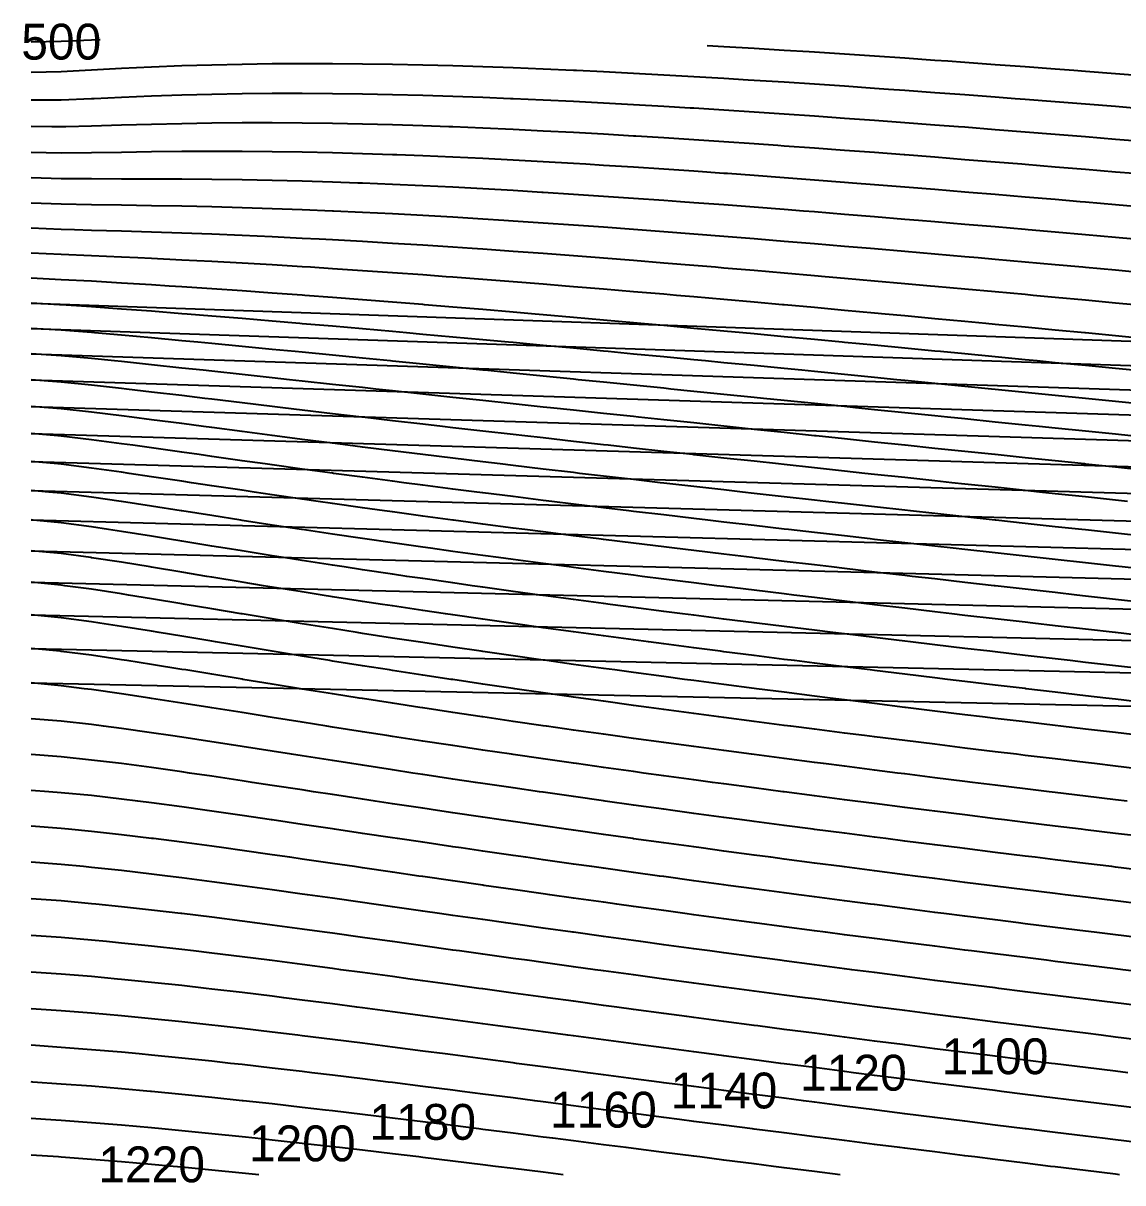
# Model space of a CAD drawing. Header units: metres. Extents: x 3386 to 5486, y 31 to 113.
# Drawn here: x 3386 to 3462.7, y 32.2 to 113 of the extents above; entities that cross this region are included whole.
import ezdxf
from ezdxf.enums import TextEntityAlignment as Align

# ---------------------------------------------------------------- set-up
doc = ezdxf.new("R2010")
doc.units = ezdxf.units.M
for name, color, linetype in [('Vs_1000', 7, 'Continuous'), ('Vs_1020', 7, 'Continuous'), ('Vs_1040', 7, 'Continuous'), ('Vs_1060', 7, 'Continuous'), ('Vs_1080', 7, 'Continuous'), ('Vs_1100', 7, 'Continuous'), ('Vs_1120', 7, 'Continuous'), ('Vs_1140', 7, 'Continuous'), ('Vs_1160', 7, 'Continuous'), ('Vs_1180', 7, 'Continuous'), ('Vs_1200', 7, 'Continuous'), ('Vs_1220', 7, 'Continuous'), ('Vs_500', 7, 'Continuous'), ('Vs_520', 7, 'Continuous'), ('Vs_540', 7, 'Continuous'), ('Vs_560', 7, 'Continuous'), ('Vs_580', 7, 'Continuous'), ('Vs_600', 7, 'Continuous'), ('Vs_620', 7, 'Continuous'), ('Vs_640', 7, 'Continuous'), ('Vs_660', 7, 'Continuous'), ('Vs_680', 7, 'Continuous'), ('Vs_700', 7, 'Continuous'), ('Vs_720', 7, 'Continuous'), ('Vs_740', 7, 'Continuous'), ('Vs_760', 7, 'Continuous'), ('Vs_780', 7, 'Continuous'), ('Vs_800', 7, 'Continuous'), ('Vs_820', 7, 'Continuous'), ('Vs_840', 7, 'Continuous'), ('Vs_860', 7, 'Continuous'), ('Vs_880', 7, 'Continuous'), ('Vs_900', 7, 'Continuous'), ('Vs_920', 7, 'Continuous'), ('Vs_940', 7, 'Continuous'), ('Vs_960', 7, 'Continuous'), ('Vs_980', 7, 'Continuous')]:
    doc.layers.add(name, color=color, linetype=linetype)

msp = doc.modelspace()

# ---------------------------------------------------------------- linework, layer by layer
at = {"layer": 'Vs_1000'}
msp.add_lwpolyline([(3464.081, 51.598), (3462.24, 51.821), (3460.139, 52.077), (3458.719, 52.251), (3458.037, 52.335), (3455.936, 52.594), (3453.835, 52.855), (3453.443, 52.905), (3451.734, 53.118), (3449.633, 53.383), (3448.262, 53.558), (3447.532, 53.65), (3445.431, 53.92), (3443.33, 54.191), (3443.176, 54.211), (3441.229, 54.465), (3439.128, 54.741), (3438.199, 54.864), (3437.026, 55.02), (3434.925, 55.301), (3433.327, 55.518), (3432.824, 55.586), (3430.723, 55.873), (3428.622, 56.163), (3428.567, 56.171), (3426.521, 56.456), (3424.42, 56.753), (3423.921, 56.824), (3422.319, 57.053), (3420.218, 57.356), (3419.384, 57.477), (3418.117, 57.662), (3416.015, 57.972), (3414.948, 58.131), (3413.914, 58.284), (3411.813, 58.6), (3410.597, 58.784), (3409.712, 58.918), (3407.611, 59.238), (3406.305, 59.437), (3405.51, 59.559), (3403.409, 59.88), (3402.02, 60.09), (3401.308, 60.199), (3399.207, 60.514), (3397.64, 60.744), (3397.106, 60.822), (3395.004, 61.119), (3392.912, 61.397), (3392.903, 61.398), (3390.802, 61.651), (3388.701, 61.866), (3386.6, 62.028)], dxfattribs=at)
at = {"layer": 'Vs_1020'}
msp.add_lwpolyline([(3464.341, 49.201), (3462.24, 49.456), (3460.753, 49.638), (3460.139, 49.713), (3458.037, 49.972), (3455.936, 50.232), (3455.462, 50.291), (3453.835, 50.494), (3451.734, 50.758), (3450.258, 50.945), (3449.633, 51.024), (3447.532, 51.291), (3445.431, 51.561), (3445.148, 51.598), (3443.33, 51.833), (3441.229, 52.107), (3440.137, 52.251), (3439.128, 52.384), (3437.026, 52.663), (3435.225, 52.905), (3434.925, 52.945), (3432.824, 53.229), (3430.723, 53.516), (3430.417, 53.558), (3428.622, 53.805), (3426.521, 54.098), (3425.714, 54.211), (3424.42, 54.393), (3422.319, 54.691), (3421.109, 54.864), (3420.218, 54.992), (3418.117, 55.296), (3416.595, 55.518), (3416.015, 55.602), (3413.914, 55.911), (3412.156, 56.171), (3411.813, 56.222), (3409.712, 56.534), (3407.765, 56.824), (3407.611, 56.847), (3405.51, 57.16), (3403.409, 57.472), (3403.373, 57.477), (3401.308, 57.781), (3399.207, 58.085), (3398.877, 58.131), (3397.106, 58.38), (3395.004, 58.663), (3394.041, 58.784), (3392.903, 58.928), (3390.802, 59.167), (3388.701, 59.372), (3387.83, 59.437), (3386.6, 59.53)], dxfattribs=at)
at = {"layer": 'Vs_1040'}
msp.add_lwpolyline([(3464.341, 46.83), (3462.74, 47.025), (3462.24, 47.086), (3460.139, 47.344), (3458.037, 47.603), (3457.43, 47.678), (3455.936, 47.864), (3453.835, 48.126), (3452.202, 48.332), (3451.734, 48.391), (3449.633, 48.657), (3447.532, 48.925), (3447.063, 48.985), (3445.431, 49.195), (3443.33, 49.467), (3442.017, 49.638), (3441.229, 49.741), (3439.128, 50.017), (3437.062, 50.291), (3437.026, 50.296), (3434.925, 50.577), (3432.824, 50.861), (3432.206, 50.945), (3430.723, 51.146), (3428.622, 51.435), (3427.443, 51.598), (3426.521, 51.726), (3424.42, 52.019), (3422.77, 52.251), (3422.319, 52.315), (3420.218, 52.613), (3418.177, 52.905), (3418.117, 52.913), (3416.015, 53.215), (3413.914, 53.519), (3413.649, 53.558), (3411.813, 53.824), (3409.712, 54.13), (3409.156, 54.211), (3407.611, 54.436), (3405.51, 54.741), (3404.649, 54.864), (3403.409, 55.043), (3401.308, 55.341), (3400.036, 55.518), (3399.207, 55.633), (3397.106, 55.916), (3395.126, 56.171), (3395.004, 56.187), (3392.903, 56.44), (3390.802, 56.671), (3389.208, 56.824), (3388.701, 56.873), (3386.6, 57.033)], dxfattribs=at)
at = {"layer": 'Vs_1060'}
msp.add_lwpolyline([(3464.341, 44.454), (3462.24, 44.71), (3460.139, 44.968), (3459.353, 45.065), (3458.037, 45.228), (3455.936, 45.489), (3454.099, 45.719), (3453.835, 45.752), (3451.734, 46.016), (3449.633, 46.282), (3448.93, 46.372), (3447.532, 46.55), (3445.431, 46.82), (3443.846, 47.025), (3443.33, 47.092), (3441.229, 47.366), (3439.128, 47.642), (3438.849, 47.678), (3437.026, 47.919), (3434.925, 48.199), (3433.941, 48.332), (3432.824, 48.482), (3430.723, 48.766), (3429.118, 48.985), (3428.622, 49.053), (3426.521, 49.341), (3424.42, 49.632), (3424.376, 49.638), (3422.319, 49.925), (3420.218, 50.219), (3419.705, 50.291), (3418.117, 50.515), (3416.015, 50.813), (3415.087, 50.945), (3413.914, 51.111), (3411.813, 51.41), (3410.493, 51.598), (3409.712, 51.709), (3407.611, 52.007), (3405.876, 52.251), (3405.51, 52.303), (3403.409, 52.595), (3401.308, 52.883), (3401.144, 52.905), (3399.207, 53.163), (3397.106, 53.434), (3396.1, 53.558), (3395.004, 53.693), (3392.903, 53.936), (3390.802, 54.159), (3390.253, 54.211), (3388.701, 54.358), (3386.6, 54.524)], dxfattribs=at)
at = {"layer": 'Vs_1080'}
msp.add_lwpolyline([(3464.341, 42.072), (3462.24, 42.329), (3461.236, 42.452), (3460.139, 42.587), (3458.037, 42.847), (3455.955, 43.106), (3455.936, 43.108), (3453.835, 43.37), (3451.734, 43.635), (3450.754, 43.759), (3449.633, 43.901), (3447.532, 44.168), (3445.63, 44.412), (3445.431, 44.438), (3443.33, 44.709), (3441.229, 44.982), (3440.59, 45.065), (3439.128, 45.257), (3437.026, 45.533), (3435.63, 45.719), (3434.925, 45.812), (3432.824, 46.092), (3430.746, 46.372), (3430.723, 46.375), (3428.622, 46.659), (3426.521, 46.945), (3425.937, 47.025), (3424.42, 47.233), (3422.319, 47.522), (3421.187, 47.678), (3420.218, 47.813), (3418.117, 48.104), (3416.48, 48.332), (3416.015, 48.396), (3413.914, 48.689), (3411.813, 48.981), (3411.788, 48.985), (3409.712, 49.273), (3407.611, 49.562), (3407.055, 49.638), (3405.51, 49.849), (3403.409, 50.132), (3402.195, 50.291), (3401.308, 50.409), (3399.207, 50.678), (3397.106, 50.937), (3397.043, 50.945), (3395.004, 51.184), (3392.903, 51.416), (3391.107, 51.598), (3390.802, 51.629), (3388.701, 51.819), (3386.6, 51.977)], dxfattribs=at)
at = {"layer": 'Vs_1100'}
msp.add_lwpolyline([(3463.084, 39.839), (3462.24, 39.942), (3460.139, 40.2), (3458.037, 40.46), (3457.774, 40.492), (3455.936, 40.721), (3453.835, 40.983), (3452.539, 41.146), (3451.734, 41.247), (3449.633, 41.512), (3447.532, 41.779), (3447.376, 41.799), (3445.431, 42.048), (3443.33, 42.318), (3442.29, 42.452), (3441.229, 42.59), (3439.128, 42.863), (3437.277, 43.106), (3437.026, 43.138), (3434.925, 43.415), (3432.824, 43.694), (3432.335, 43.759), (3430.723, 43.974), (3428.622, 44.255), (3427.457, 44.412), (3426.521, 44.538), (3424.42, 44.822), (3422.63, 45.065), (3422.319, 45.108), (3420.218, 45.394), (3418.117, 45.68), (3417.835, 45.719), (3416.015, 45.967), (3413.914, 46.253), (3413.042, 46.372), (3411.813, 46.539), (3409.712, 46.823), (3408.2, 47.025), (3407.611, 47.104), (3405.51, 47.382), (3403.409, 47.655), (3403.224, 47.678), (3401.308, 47.922), (3399.207, 48.18), (3397.922, 48.332), (3397.106, 48.428), (3395.004, 48.664), (3392.903, 48.885), (3391.86, 48.985), (3390.802, 49.087), (3388.701, 49.266), (3386.6, 49.418)], dxfattribs=at)
at = {"layer": 'Vs_1120'}
msp.add_lwpolyline([(3464.341, 37.294), (3462.24, 37.551), (3460.139, 37.808), (3459.561, 37.879), (3458.037, 38.067), (3455.936, 38.328), (3454.29, 38.533), (3453.835, 38.589), (3451.734, 38.852), (3449.633, 39.117), (3449.088, 39.186), (3447.532, 39.383), (3445.431, 39.65), (3443.955, 39.839), (3443.33, 39.919), (3441.229, 40.19), (3439.128, 40.462), (3438.89, 40.492), (3437.026, 40.735), (3434.925, 41.01), (3433.888, 41.146), (3432.824, 41.286), (3430.723, 41.563), (3428.942, 41.799), (3428.622, 41.841), (3426.521, 42.121), (3424.42, 42.401), (3424.038, 42.452), (3422.319, 42.682), (3420.218, 42.964), (3419.157, 43.106), (3418.117, 43.245), (3416.015, 43.526), (3414.269, 43.759), (3413.914, 43.806), (3411.813, 44.085), (3409.712, 44.361), (3409.319, 44.412), (3407.611, 44.634), (3405.51, 44.903), (3404.218, 45.065), (3403.409, 45.167), (3401.308, 45.424), (3399.207, 45.672), (3398.797, 45.719), (3397.106, 45.91), (3395.004, 46.136), (3392.903, 46.347), (3392.627, 46.372), (3390.802, 46.54), (3388.701, 46.712), (3386.6, 46.86)], dxfattribs=at)
at = {"layer": 'Vs_1140'}
msp.add_lwpolyline([(3464.341, 34.898), (3462.24, 35.154), (3461.319, 35.266), (3460.139, 35.411), (3458.037, 35.669), (3456.011, 35.92), (3455.936, 35.929), (3453.835, 36.19), (3451.734, 36.452), (3450.769, 36.573), (3449.633, 36.715), (3447.532, 36.98), (3445.589, 37.226), (3445.431, 37.246), (3443.33, 37.514), (3441.229, 37.782), (3440.472, 37.879), (3439.128, 38.052), (3437.026, 38.323), (3435.411, 38.533), (3434.925, 38.596), (3432.824, 38.869), (3430.723, 39.143), (3430.397, 39.186), (3428.622, 39.418), (3426.521, 39.694), (3425.419, 39.839), (3424.42, 39.971), (3422.319, 40.247), (3420.455, 40.492), (3420.218, 40.524), (3418.117, 40.8), (3416.015, 41.075), (3415.471, 41.146), (3413.914, 41.349), (3411.813, 41.62), (3410.416, 41.799), (3409.712, 41.889), (3407.611, 42.155), (3405.51, 42.415), (3405.204, 42.452), (3403.409, 42.67), (3401.308, 42.918), (3399.657, 43.106), (3399.207, 43.157), (3397.106, 43.386), (3395.004, 43.602), (3393.377, 43.759), (3392.903, 43.804), (3390.802, 43.99), (3388.701, 44.157), (3386.6, 44.304)], dxfattribs=at)
at = {"layer": 'Vs_1160'}
msp.add_lwpolyline([(3462.51, 32.719), (3462.24, 32.752), (3460.139, 33.008), (3458.037, 33.266), (3457.707, 33.307), (3455.936, 33.524), (3453.835, 33.784), (3452.423, 33.96), (3451.734, 34.045), (3449.633, 34.308), (3447.532, 34.571), (3447.197, 34.613), (3445.431, 34.835), (3443.33, 35.101), (3442.027, 35.266), (3441.229, 35.368), (3439.128, 35.635), (3437.026, 35.904), (3436.907, 35.92), (3434.925, 36.174), (3432.824, 36.444), (3431.828, 36.573), (3430.723, 36.715), (3428.622, 36.987), (3426.776, 37.226), (3426.521, 37.259), (3424.42, 37.531), (3422.319, 37.803), (3421.729, 37.879), (3420.218, 38.075), (3418.117, 38.345), (3416.654, 38.533), (3416.015, 38.615), (3413.914, 38.882), (3411.813, 39.147), (3411.5, 39.186), (3409.712, 39.409), (3407.611, 39.666), (3406.174, 39.839), (3405.51, 39.919), (3403.409, 40.166), (3401.308, 40.405), (3400.511, 40.492), (3399.207, 40.636), (3397.106, 40.856), (3395.004, 41.065), (3394.135, 41.146), (3392.903, 41.26), (3390.802, 41.44), (3388.701, 41.603), (3386.6, 41.749)], dxfattribs=at)
at = {"layer": 'Vs_1180'}
msp.add_lwpolyline([(3443.036, 32.719), (3441.229, 32.947), (3439.128, 33.212), (3438.381, 33.307), (3437.026, 33.478), (3434.925, 33.745), (3433.237, 33.96), (3432.824, 34.012), (3430.723, 34.28), (3428.622, 34.548), (3428.112, 34.613), (3426.521, 34.816), (3424.42, 35.084), (3422.985, 35.266), (3422.319, 35.351), (3420.218, 35.618), (3418.117, 35.883), (3417.823, 35.92), (3416.015, 36.146), (3413.914, 36.408), (3412.57, 36.573), (3411.813, 36.666), (3409.712, 36.921), (3407.611, 37.171), (3407.142, 37.226), (3405.51, 37.417), (3403.409, 37.656), (3401.381, 37.879), (3401.308, 37.887), (3399.207, 38.111), (3397.106, 38.324), (3395.004, 38.526), (3394.927, 38.533), (3392.903, 38.715), (3390.802, 38.89), (3388.701, 39.05), (3386.722, 39.186), (3386.6, 39.194)], dxfattribs=at)
at = {"layer": 'Vs_1200'}
msp.add_lwpolyline([(3423.703, 32.719), (3422.319, 32.892), (3420.218, 33.153), (3418.979, 33.307), (3418.117, 33.413), (3416.015, 33.671), (3413.914, 33.927), (3413.636, 33.96), (3411.813, 34.179), (3409.712, 34.427), (3408.107, 34.613), (3407.611, 34.671), (3405.51, 34.909), (3403.409, 35.141), (3402.237, 35.266), (3401.308, 35.366), (3399.207, 35.582), (3397.106, 35.789), (3395.705, 35.92), (3395.004, 35.985), (3392.903, 36.169), (3390.802, 36.341), (3388.701, 36.498), (3387.604, 36.573), (3386.6, 36.641)], dxfattribs=at)
at = {"layer": 'Vs_1220'}
msp.add_lwpolyline([(3402.483, 32.719), (3401.308, 32.841), (3399.207, 33.051), (3397.106, 33.253), (3396.512, 33.307), (3395.004, 33.444), (3392.903, 33.624), (3390.802, 33.792), (3388.701, 33.947), (3388.513, 33.96), (3386.6, 34.089)], dxfattribs=at)
at = {"layer": 'Vs_500'}
for points in [[(3391.416, 111.899), (3390.802, 111.867), (3388.701, 111.761), (3386.6, 111.724)], [(3464.341, 109.347), (3462.24, 109.513), (3460.139, 109.676), (3459.325, 109.739), (3458.037, 109.837), (3455.936, 109.996), (3453.835, 110.152), (3451.734, 110.306), (3450.53, 110.392), (3449.633, 110.456), (3447.532, 110.603), (3445.431, 110.747), (3443.33, 110.887), (3441.229, 111.023), (3440.874, 111.045), (3439.128, 111.155), (3437.026, 111.282), (3434.925, 111.405), (3433.745, 111.47)]]:
    msp.add_lwpolyline(points, dxfattribs=at)
at = {"layer": 'Vs_520'}
msp.add_lwpolyline([(3463.507, 107.126), (3462.24, 107.228), (3460.139, 107.396), (3458.037, 107.562), (3455.936, 107.725), (3455.235, 107.779), (3453.835, 107.886), (3451.734, 108.044), (3449.633, 108.2), (3447.532, 108.352), (3446.407, 108.432), (3445.431, 108.501), (3443.33, 108.647), (3441.229, 108.789), (3439.128, 108.927), (3437.026, 109.06), (3436.618, 109.085), (3434.925, 109.189), (3432.824, 109.313), (3430.723, 109.431), (3428.622, 109.544), (3426.521, 109.65), (3424.639, 109.739), (3424.42, 109.749), (3422.319, 109.841), (3420.218, 109.924), (3418.117, 109.999), (3416.015, 110.065), (3413.914, 110.119), (3411.813, 110.163), (3409.712, 110.194), (3407.611, 110.213), (3405.51, 110.216), (3403.409, 110.205), (3401.308, 110.176), (3399.207, 110.13), (3397.106, 110.066), (3395.004, 109.982), (3392.903, 109.88), (3390.802, 109.763), (3390.363, 109.739), (3388.701, 109.648), (3386.6, 109.609)], dxfattribs=at)
at = {"layer": 'Vs_540'}
msp.add_lwpolyline([(3464.341, 104.77), (3462.24, 104.945), (3460.139, 105.117), (3459.536, 105.166), (3458.037, 105.287), (3455.936, 105.455), (3453.835, 105.621), (3451.734, 105.785), (3451.286, 105.819), (3449.633, 105.946), (3447.532, 106.104), (3445.431, 106.258), (3443.33, 106.41), (3442.449, 106.472), (3441.229, 106.558), (3439.128, 106.703), (3437.026, 106.843), (3434.925, 106.979), (3432.824, 107.11), (3432.563, 107.126), (3430.723, 107.236), (3428.622, 107.356), (3426.521, 107.47), (3424.42, 107.578), (3422.319, 107.679), (3420.218, 107.771), (3420.025, 107.779), (3418.117, 107.855), (3416.015, 107.93), (3413.914, 107.995), (3411.813, 108.049), (3409.712, 108.091), (3407.611, 108.119), (3405.51, 108.134), (3403.409, 108.133), (3401.308, 108.115), (3399.207, 108.08), (3397.106, 108.027), (3395.004, 107.955), (3392.903, 107.867), (3391.001, 107.779), (3390.802, 107.77), (3388.701, 107.683), (3386.6, 107.673)], dxfattribs=at)
at = {"layer": 'Vs_560'}
msp.add_lwpolyline([(3463.52, 102.553), (3462.24, 102.662), (3460.139, 102.838), (3458.037, 103.014), (3455.936, 103.187), (3455.699, 103.206), (3453.835, 103.358), (3451.734, 103.527), (3449.633, 103.693), (3447.532, 103.857), (3447.498, 103.859), (3445.431, 104.018), (3443.33, 104.176), (3441.229, 104.33), (3439.128, 104.482), (3438.69, 104.513), (3437.026, 104.629), (3434.925, 104.773), (3432.824, 104.912), (3430.723, 105.046), (3428.767, 105.166), (3428.622, 105.175), (3426.521, 105.298), (3424.42, 105.415), (3422.319, 105.525), (3420.218, 105.628), (3418.117, 105.723), (3416.015, 105.809), (3415.745, 105.819), (3413.914, 105.886), (3411.813, 105.952), (3409.712, 106.006), (3407.611, 106.049), (3405.51, 106.077), (3403.409, 106.091), (3401.308, 106.09), (3399.207, 106.072), (3397.106, 106.037), (3395.004, 105.987), (3392.903, 105.925), (3390.802, 105.859), (3389.018, 105.819), (3388.701, 105.812), (3388.043, 105.819), (3386.6, 105.834)], dxfattribs=at)
at = {"layer": 'Vs_580'}
msp.add_lwpolyline([(3464.341, 100.196), (3462.24, 100.379), (3460.139, 100.56), (3459.759, 100.593), (3458.037, 100.74), (3455.936, 100.919), (3453.835, 101.095), (3452.011, 101.246), (3451.734, 101.269), (3449.633, 101.441), (3447.532, 101.611), (3445.431, 101.778), (3443.887, 101.899), (3443.33, 101.943), (3441.229, 102.105), (3439.128, 102.263), (3437.026, 102.418), (3435.162, 102.553), (3434.925, 102.57), (3432.824, 102.717), (3430.723, 102.86), (3428.622, 102.998), (3426.521, 103.131), (3425.289, 103.206), (3424.42, 103.259), (3422.319, 103.38), (3420.218, 103.494), (3418.117, 103.601), (3416.015, 103.7), (3413.914, 103.79), (3412.096, 103.859), (3411.813, 103.87), (3409.712, 103.94), (3407.611, 103.998), (3405.51, 104.044), (3403.409, 104.076), (3401.308, 104.095), (3399.207, 104.098), (3397.106, 104.088), (3395.004, 104.065), (3392.903, 104.033), (3390.802, 104.003), (3388.701, 103.992), (3386.6, 104.036)], dxfattribs=at)
at = {"layer": 'Vs_600'}
msp.add_lwpolyline([(3463.538, 97.98), (3462.24, 98.096), (3460.139, 98.282), (3458.037, 98.467), (3456.134, 98.633), (3455.936, 98.65), (3453.835, 98.832), (3451.734, 99.012), (3449.633, 99.19), (3448.485, 99.286), (3447.532, 99.366), (3445.431, 99.54), (3443.33, 99.711), (3441.229, 99.88), (3440.478, 99.94), (3439.128, 100.046), (3437.026, 100.209), (3434.925, 100.369), (3432.824, 100.525), (3431.893, 100.593), (3430.723, 100.678), (3428.622, 100.826), (3426.521, 100.969), (3424.42, 101.107), (3422.319, 101.24), (3422.218, 101.246), (3420.218, 101.367), (3418.117, 101.487), (3416.015, 101.6), (3413.914, 101.705), (3411.813, 101.801), (3409.712, 101.888), (3409.388, 101.899), (3407.611, 101.964), (3405.51, 102.03), (3403.409, 102.083), (3401.308, 102.125), (3399.207, 102.154), (3397.106, 102.171), (3395.004, 102.177), (3392.903, 102.178), (3390.802, 102.181), (3388.701, 102.2), (3386.6, 102.258)], dxfattribs=at)
at = {"layer": 'Vs_620'}
msp.add_lwpolyline([(3464.341, 95.62), (3462.24, 95.812), (3460.139, 96.003), (3459.953, 96.02), (3458.037, 96.193), (3455.936, 96.382), (3453.835, 96.569), (3452.656, 96.673), (3451.734, 96.755), (3449.633, 96.939), (3447.532, 97.121), (3445.431, 97.302), (3445.137, 97.327), (3443.33, 97.48), (3441.229, 97.656), (3439.128, 97.83), (3437.291, 97.98), (3437.026, 98.001), (3434.925, 98.17), (3432.824, 98.335), (3430.723, 98.497), (3428.919, 98.633), (3428.622, 98.655), (3426.521, 98.81), (3424.42, 98.96), (3422.319, 99.105), (3420.218, 99.245), (3419.568, 99.286), (3418.117, 99.379), (3416.015, 99.507), (3413.914, 99.628), (3411.813, 99.741), (3409.712, 99.847), (3407.685, 99.94), (3407.611, 99.943), (3405.51, 100.03), (3403.409, 100.107), (3401.308, 100.174), (3399.207, 100.23), (3397.106, 100.276), (3395.004, 100.315), (3392.903, 100.348), (3390.802, 100.381), (3388.701, 100.425), (3386.6, 100.493)], dxfattribs=at)
at = {"layer": 'Vs_640'}
msp.add_lwpolyline([(3463.528, 93.407), (3462.24, 93.528), (3460.139, 93.723), (3458.037, 93.918), (3456.501, 94.06), (3455.936, 94.112), (3453.835, 94.305), (3451.734, 94.497), (3449.633, 94.687), (3449.335, 94.714), (3447.532, 94.875), (3445.431, 95.063), (3443.33, 95.248), (3441.975, 95.367), (3441.229, 95.432), (3439.128, 95.614), (3437.026, 95.793), (3434.925, 95.971), (3434.332, 96.02), (3432.824, 96.145), (3430.723, 96.317), (3428.622, 96.486), (3426.521, 96.652), (3426.245, 96.673), (3424.42, 96.814), (3422.319, 96.972), (3420.218, 97.126), (3418.117, 97.275), (3417.359, 97.327), (3416.015, 97.418), (3413.914, 97.556), (3411.813, 97.688), (3409.712, 97.813), (3407.611, 97.931), (3406.68, 97.98), (3405.51, 98.041), (3403.409, 98.143), (3401.308, 98.236), (3399.207, 98.321), (3397.106, 98.398), (3395.004, 98.468), (3392.903, 98.533), (3390.802, 98.596), (3389.621, 98.633), (3388.701, 98.662), (3386.6, 98.739)], dxfattribs=at)
at = {"layer": 'Vs_660'}
msp.add_lwpolyline([(3464.341, 91.04), (3462.24, 91.242), (3460.139, 91.442), (3460.086, 91.447), (3458.037, 91.642), (3455.936, 91.841), (3453.835, 92.04), (3453.188, 92.101), (3451.734, 92.237), (3449.633, 92.433), (3447.532, 92.628), (3446.175, 92.754), (3445.431, 92.822), (3443.33, 93.015), (3441.229, 93.206), (3439.128, 93.396), (3439.006, 93.407), (3437.026, 93.584), (3434.925, 93.771), (3432.824, 93.955), (3431.61, 94.06), (3430.723, 94.137), (3428.622, 94.317), (3426.521, 94.494), (3424.42, 94.668), (3423.868, 94.714), (3422.319, 94.84), (3420.218, 95.007), (3418.117, 95.172), (3416.015, 95.332), (3415.543, 95.367), (3413.914, 95.487), (3411.813, 95.638), (3409.712, 95.783), (3407.611, 95.923), (3406.094, 96.02), (3405.51, 96.057), (3403.409, 96.184), (3401.308, 96.305), (3399.207, 96.419), (3397.106, 96.527), (3395.004, 96.629), (3394.045, 96.673), (3392.903, 96.725), (3390.802, 96.818), (3388.701, 96.908), (3386.6, 96.997)], dxfattribs=at)
at = {"layer": 'Vs_680'}
msp.add_lwpolyline([(3463.46, 88.834), (3462.24, 88.954), (3460.139, 89.159), (3458.037, 89.364), (3456.77, 89.487), (3455.936, 89.568), (3453.835, 89.772), (3451.734, 89.975), (3450.017, 90.141), (3449.633, 90.178), (3447.532, 90.379), (3445.431, 90.58), (3443.33, 90.78), (3443.181, 90.794), (3441.229, 90.979), (3439.128, 91.176), (3437.026, 91.373), (3436.231, 91.447), (3434.925, 91.568), (3432.824, 91.762), (3430.723, 91.955), (3429.119, 92.101), (3428.622, 92.145), (3426.521, 92.334), (3424.42, 92.521), (3422.319, 92.706), (3421.767, 92.754), (3420.218, 92.888), (3418.117, 93.067), (3416.015, 93.244), (3414.043, 93.407), (3413.914, 93.418), (3411.813, 93.587), (3409.712, 93.754), (3407.611, 93.916), (3405.692, 94.06), (3405.51, 94.074), (3403.409, 94.227), (3401.308, 94.376), (3399.207, 94.519), (3397.106, 94.658), (3396.239, 94.714), (3395.004, 94.791), (3392.903, 94.92), (3390.802, 95.042), (3388.701, 95.156), (3386.6, 95.257)], dxfattribs=at)
at = {"layer": 'Vs_700'}
msp.add_lwpolyline([(3464.341, 86.453), (3462.24, 86.663), (3460.139, 86.874), (3460.131, 86.874), (3458.037, 87.083), (3455.936, 87.293), (3453.835, 87.502), (3453.579, 87.528), (3451.734, 87.711), (3449.633, 87.919), (3447.532, 88.127), (3446.99, 88.181), (3445.431, 88.335), (3443.33, 88.542), (3441.229, 88.748), (3440.35, 88.834), (3439.128, 88.954), (3437.026, 89.159), (3434.925, 89.363), (3433.643, 89.487), (3432.824, 89.566), (3430.723, 89.769), (3428.622, 89.971), (3426.841, 90.141), (3426.521, 90.171), (3424.42, 90.37), (3422.319, 90.568), (3420.218, 90.765), (3419.905, 90.794), (3418.117, 90.96), (3416.015, 91.153), (3413.914, 91.344), (3412.775, 91.447), (3411.813, 91.533), (3409.712, 91.72), (3407.611, 91.905), (3405.51, 92.087), (3405.351, 92.101), (3403.409, 92.266), (3401.308, 92.442), (3399.207, 92.615), (3397.484, 92.754), (3397.106, 92.784), (3395.004, 92.949), (3392.903, 93.108), (3390.802, 93.26), (3388.701, 93.4), (3388.576, 93.407), (3386.6, 93.517), (4884.301, 41.726)], dxfattribs=at)
at = {"layer": 'Vs_720'}
for points in [[(3463.311, 84.261), (3462.24, 84.371), (3460.139, 84.585), (3458.037, 84.8), (3456.917, 84.915), (3455.936, 85.015), (3453.835, 85.229), (3451.734, 85.443), (3450.516, 85.568), (3449.633, 85.658), (3447.532, 85.872), (3445.431, 86.086), (3444.104, 86.221), (3443.33, 86.3), (3441.229, 86.513), (3439.128, 86.727), (3437.677, 86.874), (3437.026, 86.94), (3434.925, 87.153), (3432.824, 87.366), (3431.23, 87.528), (3430.723, 87.579), (3428.622, 87.791), (3426.521, 88.003), (3424.753, 88.181), (3424.42, 88.214), (3422.319, 88.425), (3420.218, 88.636), (3418.235, 88.834), (3418.117, 88.846), (3416.015, 89.055), (3413.914, 89.264), (3411.813, 89.472), (3411.661, 89.487), (3409.712, 89.68), (3407.611, 89.886), (3405.51, 90.091), (3405.008, 90.141), (3403.409, 90.296), (3401.308, 90.498), (3399.207, 90.7), (3398.217, 90.794), (3397.106, 90.898), (3395.004, 91.093), (3392.903, 91.284), (3391.013, 91.447), (3390.802, 91.465), (3388.701, 91.63), (3386.6, 91.76)], [(3386.6, 91.76), (4891.051, 41.058)]]:
    msp.add_lwpolyline(points, dxfattribs=at)
at = {"layer": 'Vs_740'}
msp.add_lwpolyline([(3464.341, 81.856), (3462.24, 82.075), (3460.139, 82.294), (3460.067, 82.302), (3458.037, 82.513), (3455.936, 82.733), (3453.835, 82.952), (3453.813, 82.955), (3451.734, 83.172), (3449.633, 83.392), (3447.574, 83.608), (3447.532, 83.612), (3445.431, 83.833), (3443.33, 84.053), (3441.352, 84.261), (3441.229, 84.274), (3439.128, 84.495), (3437.026, 84.717), (3435.151, 84.915), (3434.925, 84.938), (3432.824, 85.16), (3430.723, 85.382), (3428.974, 85.568), (3428.622, 85.605), (3426.521, 85.828), (3424.42, 86.051), (3422.826, 86.221), (3422.319, 86.275), (3420.218, 86.499), (3418.117, 86.724), (3416.715, 86.874), (3416.015, 86.949), (3413.914, 87.175), (3411.813, 87.401), (3410.645, 87.528), (3409.712, 87.628), (3407.611, 87.855), (3405.51, 88.083), (3404.619, 88.181), (3403.409, 88.312), (3401.308, 88.54), (3399.207, 88.768), (3398.605, 88.834), (3397.106, 88.995), (3395.004, 89.22), (3392.903, 89.439), (3392.424, 89.487), (3390.802, 89.648), (3388.701, 89.838), (3386.6, 89.983), (4897.832, 40.411)], dxfattribs=at)
at = {"layer": 'Vs_760'}
for points in [[(3463.062, 79.688), (3462.24, 79.776), (3460.139, 79.999), (3458.037, 80.223), (3456.925, 80.342), (3455.936, 80.447), (3453.835, 80.672), (3451.734, 80.897), (3450.82, 80.995), (3449.633, 81.122), (3447.532, 81.348), (3445.431, 81.575), (3444.752, 81.648), (3443.33, 81.802), (3441.229, 82.029), (3439.128, 82.258), (3438.729, 82.302), (3437.026, 82.487), (3434.925, 82.717), (3432.824, 82.947), (3432.757, 82.955), (3430.723, 83.179), (3428.622, 83.411), (3426.853, 83.608), (3426.521, 83.645), (3424.42, 83.879), (3422.319, 84.115), (3421.028, 84.261), (3420.218, 84.352), (3418.117, 84.591), (3416.015, 84.831), (3415.294, 84.915), (3413.914, 85.073), (3411.813, 85.316), (3409.712, 85.562), (3409.663, 85.568), (3407.611, 85.809), (3405.51, 86.058), (3404.155, 86.221), (3403.409, 86.31), (3401.308, 86.562), (3399.207, 86.816), (3398.726, 86.874), (3397.106, 87.069), (3395.004, 87.32), (3393.244, 87.528), (3392.903, 87.567), (3390.802, 87.802), (3388.701, 88.015), (3386.6, 88.178)], [(3386.6, 88.178), (4904.663, 39.781)]]:
    msp.add_lwpolyline(points, dxfattribs=at)
at = {"layer": 'Vs_780'}
for points in [[(3464.341, 77.246), (3462.24, 77.473), (3460.139, 77.7), (3459.878, 77.729), (3458.037, 77.928), (3455.936, 78.157), (3453.877, 78.382), (3453.835, 78.386), (3451.734, 78.616), (3449.633, 78.847), (3447.929, 79.035), (3447.532, 79.079), (3445.431, 79.311), (3443.33, 79.544), (3442.039, 79.688), (3441.229, 79.779), (3439.128, 80.014), (3437.026, 80.25), (3436.219, 80.342), (3434.925, 80.488), (3432.824, 80.727), (3430.723, 80.967), (3430.481, 80.995), (3428.622, 81.209), (3426.521, 81.452), (3424.843, 81.648), (3424.42, 81.697), (3422.319, 81.945), (3420.218, 82.194), (3419.322, 82.302), (3418.117, 82.445), (3416.015, 82.699), (3413.928, 82.955), (3413.914, 82.956), (3411.813, 83.216), (3409.712, 83.478), (3408.693, 83.608), (3407.611, 83.744), (3405.51, 84.013), (3403.595, 84.261), (3403.409, 84.285), (3401.308, 84.56), (3399.207, 84.837), (3398.623, 84.915), (3397.106, 85.114), (3395.004, 85.39), (3393.634, 85.568), (3392.903, 85.661), (3390.802, 85.919), (3388.701, 86.15), (3387.801, 86.221), (3386.6, 86.315)], [(3386.6, 86.315), (4911.549, 39.165)]]:
    msp.add_lwpolyline(points, dxfattribs=at)
at = {"layer": 'Vs_800'}
for points in [[(3464.341, 74.935), (3462.696, 75.116), (3462.24, 75.166), (3460.139, 75.397), (3458.037, 75.629), (3456.781, 75.769), (3455.936, 75.862), (3453.835, 76.096), (3451.734, 76.331), (3450.923, 76.422), (3449.633, 76.567), (3447.532, 76.803), (3445.431, 77.041), (3445.133, 77.075), (3443.33, 77.28), (3441.229, 77.521), (3439.423, 77.729), (3439.128, 77.763), (3437.026, 78.006), (3434.925, 78.251), (3433.808, 78.382), (3432.824, 78.497), (3430.723, 78.746), (3428.622, 78.996), (3428.298, 79.035), (3426.521, 79.249), (3424.42, 79.504), (3422.917, 79.688), (3422.319, 79.761), (3420.218, 80.022), (3418.117, 80.286), (3417.676, 80.342), (3416.015, 80.552), (3413.914, 80.823), (3412.597, 80.995), (3411.813, 81.097), (3409.712, 81.375), (3407.679, 81.648), (3407.611, 81.657), (3405.51, 81.944), (3403.409, 82.234), (3402.934, 82.302), (3401.308, 82.529), (3399.207, 82.826), (3398.311, 82.955), (3397.106, 83.125), (3395.004, 83.423), (3393.682, 83.608), (3392.903, 83.715), (3390.802, 83.993), (3388.701, 84.241), (3388.472, 84.261), (3386.6, 84.423)], [(3386.6, 84.423), (4918.526, 38.566)]]:
    msp.add_lwpolyline(points, dxfattribs=at)
at = {"layer": 'Vs_820'}
for points in [[(3464.341, 72.62), (3462.24, 72.854), (3460.139, 73.089), (3459.549, 73.156), (3458.037, 73.325), (3455.936, 73.563), (3453.835, 73.801), (3453.762, 73.809), (3451.734, 74.04), (3449.633, 74.28), (3448.051, 74.462), (3447.532, 74.522), (3445.431, 74.765), (3443.33, 75.009), (3442.424, 75.116), (3441.229, 75.255), (3439.128, 75.503), (3437.026, 75.753), (3436.892, 75.769), (3434.925, 76.004), (3432.824, 76.258), (3431.478, 76.422), (3430.723, 76.514), (3428.622, 76.772), (3426.521, 77.033), (3426.188, 77.075), (3424.42, 77.297), (3422.319, 77.564), (3421.047, 77.729), (3420.218, 77.835), (3418.117, 78.109), (3416.058, 78.382), (3416.015, 78.388), (3413.914, 78.67), (3411.813, 78.957), (3411.253, 79.035), (3409.712, 79.249), (3407.611, 79.545), (3406.62, 79.688), (3405.51, 79.847), (3403.409, 80.154), (3402.149, 80.342), (3401.308, 80.466), (3399.207, 80.781), (3397.795, 80.995), (3397.106, 81.098), (3395.004, 81.414), (3393.427, 81.648), (3392.903, 81.725), (3390.802, 82.019), (3388.701, 82.281), (3388.469, 82.302), (3386.6, 82.464)], [(3386.6, 82.464), (4925.607, 37.98)]]:
    msp.add_lwpolyline(points, dxfattribs=at)
at = {"layer": 'Vs_840'}
msp.add_lwpolyline([(3464.341, 70.301), (3462.24, 70.538), (3462.2, 70.543), (3460.139, 70.777), (3458.037, 71.016), (3456.472, 71.196), (3455.936, 71.257), (3453.835, 71.499), (3451.734, 71.743), (3450.82, 71.849), (3449.633, 71.987), (3447.532, 72.233), (3445.431, 72.481), (3445.252, 72.503), (3443.33, 72.731), (3441.229, 72.982), (3439.788, 73.156), (3439.128, 73.235), (3437.026, 73.49), (3434.925, 73.748), (3434.435, 73.809), (3432.824, 74.008), (3430.723, 74.271), (3429.21, 74.462), (3428.622, 74.536), (3426.521, 74.805), (3424.42, 75.077), (3424.127, 75.116), (3422.319, 75.352), (3420.218, 75.632), (3419.205, 75.769), (3418.117, 75.915), (3416.015, 76.203), (3414.45, 76.422), (3413.914, 76.496), (3411.813, 76.794), (3409.869, 77.075), (3409.712, 77.098), (3407.611, 77.407), (3405.51, 77.722), (3405.464, 77.729), (3403.409, 78.042), (3401.308, 78.367), (3401.216, 78.382), (3399.207, 78.697), (3397.106, 79.029), (3397.069, 79.035), (3395.004, 79.36), (3392.903, 79.685), (3392.881, 79.688), (3390.802, 79.992), (3388.701, 80.264), (3387.832, 80.342), (3386.6, 80.452), (4932.833, 37.408)], dxfattribs=at)
at = {"layer": 'Vs_860'}
for points in [[(3464.341, 67.977), (3462.24, 68.217), (3460.139, 68.459), (3459.069, 68.583), (3458.037, 68.702), (3455.936, 68.946), (3453.835, 69.192), (3453.46, 69.236), (3451.734, 69.439), (3449.633, 69.688), (3447.94, 69.889), (3447.532, 69.938), (3445.431, 70.19), (3443.33, 70.444), (3442.521, 70.543), (3441.229, 70.7), (3439.128, 70.958), (3437.21, 71.196), (3437.026, 71.219), (3434.925, 71.482), (3432.824, 71.747), (3432.029, 71.849), (3430.723, 72.016), (3428.622, 72.288), (3426.984, 72.503), (3426.521, 72.563), (3424.42, 72.842), (3422.319, 73.125), (3422.091, 73.156), (3420.218, 73.411), (3418.117, 73.703), (3417.366, 73.809), (3416.015, 73.999), (3413.914, 74.301), (3412.811, 74.462), (3411.813, 74.608), (3409.712, 74.92), (3408.428, 75.116), (3407.611, 75.239), (3405.51, 75.564), (3404.211, 75.769), (3403.409, 75.895), (3401.308, 76.231), (3400.13, 76.422), (3399.207, 76.571), (3397.106, 76.914), (3396.12, 77.075), (3395.004, 77.256), (3392.903, 77.591), (3391.998, 77.729), (3390.802, 77.909), (3388.701, 78.189), (3386.735, 78.382), (3386.6, 78.395)], [(3386.6, 78.395), (4940.259, 36.851)]]:
    msp.add_lwpolyline(points, dxfattribs=at)
at = {"layer": 'Vs_880'}
for points in [[(3464.341, 65.648), (3462.24, 65.891), (3461.566, 65.97), (3460.139, 66.136), (3458.037, 66.382), (3455.99, 66.623), (3455.936, 66.629), (3453.835, 66.878), (3451.734, 67.129), (3450.506, 67.276), (3449.633, 67.381), (3447.532, 67.635), (3445.431, 67.891), (3445.116, 67.93), (3443.33, 68.149), (3441.229, 68.409), (3439.838, 68.583), (3439.128, 68.672), (3437.026, 68.937), (3434.925, 69.204), (3434.679, 69.236), (3432.824, 69.475), (3430.723, 69.749), (3429.658, 69.889), (3428.622, 70.026), (3426.521, 70.307), (3424.779, 70.543), (3424.42, 70.591), (3422.319, 70.88), (3420.218, 71.173), (3420.057, 71.196), (3418.117, 71.471), (3416.015, 71.774), (3415.503, 71.849), (3413.914, 72.082), (3411.813, 72.396), (3411.115, 72.503), (3409.712, 72.716), (3407.611, 73.042), (3406.89, 73.156), (3405.51, 73.373), (3403.409, 73.711), (3402.813, 73.809), (3401.308, 74.054), (3399.207, 74.402), (3398.847, 74.462), (3397.106, 74.752), (3395.004, 75.101), (3394.914, 75.116), (3392.903, 75.441), (3390.802, 75.765), (3390.774, 75.769), (3388.701, 76.049), (3386.6, 76.243)], [(3386.6, 76.243), (4947.953, 36.301)]]:
    msp.add_lwpolyline(points, dxfattribs=at)
at = {"layer": 'Vs_900'}
msp.add_lwpolyline([(3463.976, 63.357), (3462.24, 63.56), (3460.139, 63.807), (3458.427, 64.01), (3458.037, 64.056), (3455.936, 64.306), (3453.835, 64.558), (3452.965, 64.663), (3451.734, 64.812), (3449.633, 65.067), (3447.595, 65.317), (3447.532, 65.324), (3445.431, 65.584), (3443.33, 65.845), (3442.337, 65.97), (3441.229, 66.109), (3439.128, 66.375), (3437.191, 66.623), (3437.026, 66.644), (3434.925, 66.916), (3432.824, 67.191), (3432.178, 67.276), (3430.723, 67.469), (3428.622, 67.75), (3427.302, 67.93), (3426.521, 68.036), (3424.42, 68.325), (3422.573, 68.583), (3422.319, 68.618), (3420.218, 68.916), (3418.117, 69.219), (3418, 69.236), (3416.015, 69.527), (3413.914, 69.84), (3413.589, 69.889), (3411.813, 70.159), (3409.712, 70.483), (3409.335, 70.543), (3407.611, 70.813), (3405.51, 71.15), (3405.227, 71.196), (3403.409, 71.491), (3401.308, 71.838), (3401.243, 71.849), (3399.207, 72.188), (3397.336, 72.503), (3397.106, 72.541), (3395.004, 72.891), (3393.383, 73.156), (3392.903, 73.234), (3390.802, 73.558), (3388.959, 73.809), (3388.701, 73.844), (3386.6, 74.05), (4956.081, 35.759)], dxfattribs=at)
at = {"layer": 'Vs_920'}
for points in [[(3464.341, 60.975), (3462.24, 61.223), (3460.779, 61.397), (3460.139, 61.473), (3458.037, 61.724), (3455.936, 61.977), (3455.332, 62.05), (3453.835, 62.231), (3451.734, 62.488), (3449.976, 62.704), (3449.633, 62.746), (3447.532, 63.006), (3445.431, 63.268), (3444.726, 63.357), (3443.33, 63.532), (3441.229, 63.799), (3439.586, 64.01), (3439.128, 64.069), (3437.026, 64.341), (3434.925, 64.616), (3434.569, 64.663), (3432.824, 64.894), (3430.723, 65.176), (3429.685, 65.317), (3428.622, 65.461), (3426.521, 65.749), (3424.94, 65.97), (3424.42, 66.042), (3422.319, 66.339), (3420.34, 66.623), (3420.218, 66.641), (3418.117, 66.947), (3416.015, 67.258), (3415.893, 67.276), (3413.914, 67.574), (3411.813, 67.896), (3411.596, 67.93), (3409.712, 68.223), (3407.611, 68.555), (3407.438, 68.583), (3405.51, 68.893), (3403.409, 69.235), (3403.404, 69.236), (3401.308, 69.582), (3399.458, 69.889), (3399.207, 69.931), (3397.106, 70.281), (3395.522, 70.543), (3395.004, 70.628), (3392.903, 70.967), (3391.4, 71.196), (3390.802, 71.287), (3388.701, 71.57), (3386.6, 71.773)], [(3386.6, 71.773), (4964.963, 35.207)]]:
    msp.add_lwpolyline(points, dxfattribs=at)
at = {"layer": 'Vs_940'}
for points in [[(3463.057, 58.784), (3462.24, 58.881), (3460.139, 59.133), (3458.037, 59.386), (3457.618, 59.437), (3455.936, 59.641), (3453.835, 59.898), (3452.269, 60.09), (3451.734, 60.156), (3449.633, 60.417), (3447.532, 60.679), (3447.019, 60.744), (3445.431, 60.944), (3443.33, 61.211), (3441.877, 61.397), (3441.229, 61.48), (3439.128, 61.752), (3437.026, 62.027), (3436.85, 62.05), (3434.925, 62.304), (3432.824, 62.585), (3431.951, 62.704), (3430.723, 62.869), (3428.622, 63.157), (3427.182, 63.357), (3426.521, 63.448), (3424.42, 63.743), (3422.549, 64.01), (3422.319, 64.043), (3420.218, 64.346), (3418.117, 64.655), (3418.058, 64.663), (3416.015, 64.967), (3413.914, 65.285), (3413.708, 65.317), (3411.813, 65.607), (3409.712, 65.935), (3409.49, 65.97), (3407.611, 66.267), (3405.51, 66.603), (3405.388, 66.623), (3403.409, 66.943), (3401.372, 67.276), (3401.308, 67.287), (3399.207, 67.631), (3397.381, 67.93), (3397.106, 67.975), (3395.004, 68.313), (3393.285, 68.583), (3392.903, 68.643), (3390.802, 68.953), (3388.701, 69.228), (3388.614, 69.236), (3386.6, 69.424)], [(3386.6, 69.424), (4975.333, 34.536)]]:
    msp.add_lwpolyline(points, dxfattribs=at)
at = {"layer": 'Vs_960'}
for points in [[(3464.341, 56.282), (3462.24, 56.533), (3460.139, 56.787), (3459.833, 56.824), (3458.037, 57.042), (3455.936, 57.299), (3454.485, 57.477), (3453.835, 57.557), (3451.734, 57.818), (3449.633, 58.08), (3449.23, 58.131), (3447.532, 58.344), (3445.431, 58.611), (3444.08, 58.784), (3443.33, 58.88), (3441.229, 59.151), (3439.128, 59.425), (3439.037, 59.437), (3437.026, 59.702), (3434.925, 59.982), (3434.116, 60.09), (3432.824, 60.264), (3430.723, 60.55), (3429.317, 60.744), (3428.622, 60.839), (3426.521, 61.132), (3424.646, 61.397), (3424.42, 61.429), (3422.319, 61.729), (3420.218, 62.034), (3420.106, 62.05), (3418.117, 62.342), (3416.015, 62.656), (3415.698, 62.704), (3413.914, 62.973), (3411.813, 63.294), (3411.411, 63.357), (3409.712, 63.62), (3407.611, 63.95), (3407.231, 64.01), (3405.51, 64.283), (3403.409, 64.619), (3403.129, 64.663), (3401.308, 64.955), (3399.207, 65.292), (3399.053, 65.317), (3397.106, 65.625), (3395.004, 65.952), (3394.887, 65.97), (3392.903, 66.266), (3390.802, 66.56), (3390.292, 66.623), (3388.701, 66.82), (3386.6, 67.025)], [(3386.6, 67.025), (4989.58, 33.187)]]:
    msp.add_lwpolyline(points, dxfattribs=at)
at = {"layer": 'Vs_980'}
msp.add_lwpolyline([(3464.341, 53.927), (3462.24, 54.18), (3461.985, 54.211), (3460.139, 54.435), (3458.037, 54.692), (3456.632, 54.864), (3455.936, 54.95), (3453.835, 55.21), (3451.734, 55.472), (3451.369, 55.518), (3449.633, 55.735), (3447.532, 56.001), (3446.205, 56.171), (3445.431, 56.27), (3443.33, 56.54), (3441.229, 56.813), (3441.142, 56.824), (3439.128, 57.088), (3437.026, 57.366), (3436.195, 57.477), (3434.925, 57.647), (3432.824, 57.931), (3431.362, 58.131), (3430.723, 58.218), (3428.622, 58.508), (3426.647, 58.784), (3426.521, 58.802), (3424.42, 59.098), (3422.319, 59.399), (3422.056, 59.437), (3420.218, 59.703), (3418.117, 60.012), (3417.585, 60.09), (3416.015, 60.323), (3413.914, 60.639), (3413.225, 60.744), (3411.813, 60.958), (3409.712, 61.281), (3408.961, 61.397), (3407.611, 61.606), (3405.51, 61.934), (3404.766, 62.05), (3403.409, 62.263), (3401.308, 62.592), (3400.586, 62.704), (3399.207, 62.918), (3397.106, 63.239), (3396.312, 63.357), (3395.004, 63.551), (3392.903, 63.847), (3391.644, 64.01), (3390.802, 64.12), (3388.701, 64.354), (3386.6, 64.528)], dxfattribs=at)

# ---------------------------------------------------------------- texts
at = {"layer": 'Vs_1100'}
msp.add_text('1100', height=2.5, dxfattribs=at).set_placement((3453.835, 40.983), align=Align.MIDDLE_CENTER)
at = {"layer": 'Vs_1120'}
msp.add_text('1120', height=2.5, dxfattribs=at).set_placement((3443.955, 39.839), align=Align.MIDDLE_CENTER)
at = {"layer": 'Vs_1140'}
msp.add_text('1140', height=2.5, dxfattribs=at).set_placement((3434.925, 38.596), align=Align.MIDDLE_CENTER)
at = {"layer": 'Vs_1160'}
msp.add_text('1160', height=2.5, dxfattribs=at).set_placement((3426.521, 37.259), align=Align.MIDDLE_CENTER)
at = {"layer": 'Vs_1180'}
msp.add_text('1180', height=2.5, dxfattribs=at).set_placement((3413.914, 36.408), align=Align.MIDDLE_CENTER)
at = {"layer": 'Vs_1200'}
msp.add_text('1200', height=2.5, dxfattribs=at).set_placement((3405.51, 34.909), align=Align.MIDDLE_CENTER)
at = {"layer": 'Vs_1220'}
msp.add_text('1220', height=2.5, dxfattribs=at).set_placement((3395.004, 33.444), align=Align.MIDDLE_CENTER)
at = {"layer": 'Vs_500'}
msp.add_text('500', height=2.5, dxfattribs=at).set_placement((3388.701, 111.761), align=Align.MIDDLE_CENTER)

doc.saveas('drawing.dxf')
